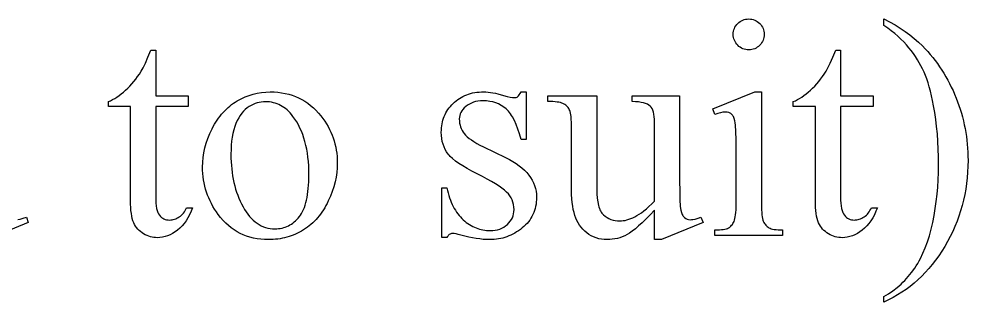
# Model space of a CAD drawing. Extents: x 6 to 600, y -207 to 349.
# Drawn here: x 390.8 to 448.2, y -117.1 to -99.9 of the extents above; entities that cross this region are included whole.
import ezdxf

# ---------------------------------------------------------------- set-up
doc = ezdxf.new("R2010")
doc.units = 0
doc.header["$MEASUREMENT"] = 0
doc.layers.add('TEXT', color=18, linetype='CONTINUOUS')

msp = doc.modelspace()

# ---------------------------------------------------------------- linework, layer by layer
at = {"layer": 'TEXT'}
for points in [[(434.942, -99.909), (435.037, -99.913), (435.128, -99.926), (435.216, -99.947), (435.3, -99.977), (435.381, -100.015), (435.458, -100.062), (435.531, -100.117), (435.601, -100.181), (435.665, -100.251), (435.72, -100.324), (435.767, -100.401), (435.805, -100.482), (435.835, -100.566), (435.856, -100.653), (435.869, -100.745), (435.873, -100.84), (435.869, -100.935), (435.856, -101.027), (435.835, -101.115), (435.805, -101.199), (435.767, -101.281), (435.72, -101.358), (435.665, -101.433), (435.601, -101.504), (435.531, -101.568), (435.458, -101.625), (435.381, -101.672), (435.3, -101.711), (435.216, -101.741), (435.128, -101.763), (435.037, -101.776), (434.942, -101.78), (434.847, -101.776), (434.755, -101.763), (434.667, -101.741), (434.582, -101.711), (434.501, -101.672), (434.423, -101.625), (434.349, -101.568), (434.278, -101.504), (434.213, -101.433), (434.157, -101.358), (434.11, -101.281), (434.071, -101.199), (434.041, -101.115), (434.019, -101.027), (434.006, -100.935), (434.002, -100.84), (434.006, -100.745), (434.019, -100.653), (434.04, -100.566), (434.07, -100.482), (434.108, -100.401), (434.155, -100.324), (434.21, -100.251), (434.274, -100.181), (434.344, -100.117), (434.417, -100.062), (434.495, -100.015), (434.577, -99.977), (434.662, -99.947), (434.752, -99.926), (434.845, -99.913)], [(443.119, -100.296), (443.119, -99.909), (443.461, -100.086), (443.79, -100.27), (444.103, -100.462), (444.402, -100.662), (444.686, -100.87), (444.956, -101.086), (445.211, -101.309), (445.451, -101.54), (445.613, -101.711), (445.771, -101.884), (445.924, -102.062), (446.072, -102.242), (446.216, -102.427), (446.355, -102.615), (446.49, -102.807), (446.619, -103.003), (446.744, -103.202), (446.864, -103.405), (446.98, -103.611), (447.091, -103.821), (447.197, -104.035), (447.299, -104.252), (447.396, -104.473), (447.488, -104.698), (447.575, -104.925), (447.657, -105.153), (447.732, -105.382), (447.803, -105.613), (447.867, -105.845), (447.926, -106.078), (447.98, -106.312), (448.027, -106.547), (448.069, -106.784), (448.106, -107.021), (448.137, -107.26), (448.162, -107.5), (448.182, -107.742), (448.196, -107.984), (448.204, -108.228), (448.207, -108.473), (448.202, -108.828), (448.185, -109.179), (448.158, -109.527), (448.119, -109.87), (448.07, -110.21), (448.009, -110.545), (447.938, -110.877), (447.856, -111.205), (447.762, -111.529), (447.658, -111.848), (447.543, -112.164), (447.416, -112.477), (447.279, -112.785), (447.131, -113.089), (446.971, -113.389), (446.801, -113.686), (446.622, -113.975), (446.436, -114.253), (446.243, -114.522), (446.044, -114.779), (445.838, -115.027), (445.624, -115.263), (445.404, -115.49), (445.178, -115.706), (444.944, -115.911), (444.704, -116.106), (444.457, -116.29), (444.203, -116.464), (443.942, -116.627), (443.674, -116.78), (443.4, -116.923), (443.119, -117.055), (443.119, -116.714), (443.396, -116.548), (443.66, -116.368), (443.913, -116.174), (444.034, -116.072), (444.152, -115.966), (444.267, -115.857), (444.379, -115.744), (444.594, -115.508), (444.796, -115.258), (444.985, -114.995), (445.075, -114.857), (445.163, -114.715), (445.247, -114.568), (445.328, -114.416), (445.482, -114.099), (445.624, -113.764), (445.754, -113.41), (445.872, -113.038), (445.978, -112.647), (446.073, -112.238), (446.156, -111.818), (446.228, -111.393), (446.289, -110.963), (446.339, -110.529), (446.378, -110.091), (446.406, -109.648), (446.422, -109.201), (446.428, -108.749), (446.423, -108.264), (446.409, -107.789), (446.385, -107.325), (446.352, -106.871), (446.309, -106.428), (446.257, -105.996), (446.195, -105.574), (446.124, -105.163), (446.064, -104.853), (446.001, -104.559), (445.935, -104.28), (445.864, -104.018), (445.791, -103.771), (445.713, -103.54), (445.632, -103.325), (445.548, -103.126), (445.458, -102.936), (445.361, -102.747), (445.257, -102.56), (445.145, -102.375), (445.027, -102.191), (444.902, -102.009), (444.77, -101.829), (444.63, -101.651), (444.482, -101.475), (444.322, -101.3), (444.15, -101.128), (443.967, -100.957), (443.772, -100.789), (443.566, -100.623), (443.348, -100.458)], [(399.055, -101.799), (399.055, -104.573), (401.028, -104.573), (401.028, -105.219), (399.055, -105.219), (399.055, -110.694), (399.059, -110.891), (399.07, -111.071), (399.088, -111.234), (399.114, -111.381), (399.147, -111.511), (399.187, -111.624), (399.235, -111.721), (399.29, -111.8), (399.351, -111.867), (399.416, -111.925), (399.485, -111.975), (399.559, -112.015), (399.636, -112.046), (399.718, -112.068), (399.804, -112.082), (399.894, -112.086), (399.97, -112.083), (400.045, -112.074), (400.12, -112.06), (400.194, -112.039), (400.267, -112.012), (400.34, -111.98), (400.412, -111.942), (400.484, -111.897), (400.553, -111.847), (400.619, -111.791), (400.68, -111.73), (400.737, -111.663), (400.791, -111.591), (400.84, -111.513), (400.885, -111.429), (400.926, -111.34), (401.286, -111.34), (401.201, -111.558), (401.108, -111.763), (401.006, -111.954), (400.896, -112.131), (400.778, -112.294), (400.652, -112.443), (400.517, -112.578), (400.373, -112.699), (400.225, -112.806), (400.076, -112.899), (399.926, -112.977), (399.774, -113.041), (399.621, -113.091), (399.468, -113.127), (399.313, -113.148), (399.157, -113.156), (399.051, -113.152), (398.946, -113.141), (398.841, -113.122), (398.737, -113.097), (398.634, -113.064), (398.531, -113.023), (398.429, -112.976), (398.327, -112.92), (398.229, -112.859), (398.137, -112.79), (398.052, -112.716), (397.974, -112.635), (397.903, -112.547), (397.838, -112.454), (397.779, -112.354), (397.728, -112.248), (397.682, -112.131), (397.643, -111.999), (397.61, -111.852), (397.583, -111.691), (397.561, -111.515), (397.546, -111.324), (397.537, -111.118), (397.534, -110.897), (397.534, -105.219), (396.197, -105.219), (396.197, -104.914), (396.325, -104.859), (396.452, -104.795), (396.581, -104.723), (396.71, -104.641), (396.84, -104.551), (396.971, -104.452), (397.102, -104.344), (397.235, -104.228), (397.365, -104.104), (397.492, -103.974), (397.616, -103.839), (397.736, -103.699), (397.852, -103.552), (397.965, -103.401), (398.074, -103.243), (398.179, -103.08), (398.296, -102.868), (398.433, -102.584), (398.591, -102.228), (398.769, -101.799)], [(440.491, -101.799), (440.491, -104.573), (442.464, -104.573), (442.464, -105.219), (440.491, -105.219), (440.491, -110.694), (440.495, -110.891), (440.506, -111.071), (440.524, -111.234), (440.55, -111.381), (440.583, -111.511), (440.624, -111.624), (440.671, -111.721), (440.726, -111.8), (440.787, -111.867), (440.852, -111.925), (440.921, -111.975), (440.995, -112.015), (441.072, -112.046), (441.154, -112.068), (441.24, -112.082), (441.33, -112.086), (441.406, -112.083), (441.481, -112.074), (441.556, -112.06), (441.63, -112.039), (441.703, -112.012), (441.776, -111.98), (441.848, -111.942), (441.92, -111.897), (441.99, -111.847), (442.055, -111.791), (442.116, -111.73), (442.174, -111.663), (442.227, -111.591), (442.276, -111.513), (442.321, -111.429), (442.363, -111.34), (442.722, -111.34), (442.637, -111.558), (442.544, -111.763), (442.443, -111.954), (442.333, -112.131), (442.214, -112.294), (442.088, -112.443), (441.953, -112.578), (441.81, -112.699), (441.661, -112.806), (441.512, -112.899), (441.362, -112.977), (441.21, -113.041), (441.058, -113.091), (440.904, -113.127), (440.749, -113.148), (440.593, -113.156), (440.487, -113.152), (440.382, -113.141), (440.277, -113.122), (440.173, -113.097), (440.07, -113.064), (439.967, -113.023), (439.865, -112.976), (439.763, -112.92), (439.665, -112.859), (439.574, -112.79), (439.489, -112.716), (439.41, -112.635), (439.339, -112.547), (439.274, -112.454), (439.216, -112.354), (439.164, -112.248), (439.119, -112.131), (439.079, -111.999), (439.046, -111.852), (439.019, -111.691), (438.998, -111.515), (438.982, -111.324), (438.973, -111.118), (438.97, -110.897), (438.97, -105.219), (437.634, -105.219), (437.634, -104.914), (437.761, -104.859), (437.889, -104.795), (438.017, -104.723), (438.146, -104.641), (438.276, -104.551), (438.407, -104.452), (438.539, -104.344), (438.671, -104.228), (438.801, -104.104), (438.929, -103.974), (439.052, -103.839), (439.172, -103.699), (439.288, -103.552), (439.401, -103.401), (439.51, -103.243), (439.616, -103.08), (439.732, -102.868), (439.869, -102.584), (440.027, -102.228), (440.206, -101.799)], [(405.978, -104.324), (406.215, -104.33), (406.446, -104.347), (406.671, -104.376), (406.89, -104.415), (407.103, -104.467), (407.31, -104.529), (407.511, -104.603), (407.706, -104.689), (407.896, -104.785), (408.08, -104.893), (408.257, -105.013), (408.429, -105.144), (408.595, -105.286), (408.755, -105.44), (408.909, -105.605), (409.057, -105.781), (409.176, -105.938), (409.288, -106.098), (409.392, -106.261), (409.489, -106.426), (409.577, -106.595), (409.658, -106.766), (409.731, -106.94), (409.797, -107.118), (409.855, -107.298), (409.905, -107.48), (409.947, -107.666), (409.982, -107.855), (410.009, -108.047), (410.028, -108.241), (410.039, -108.438), (410.043, -108.639), (410.035, -108.922), (410.009, -109.207), (409.967, -109.493), (409.907, -109.779), (409.831, -110.067), (409.737, -110.355), (409.627, -110.644), (409.499, -110.934), (409.43, -111.077), (409.357, -111.215), (409.281, -111.349), (409.202, -111.479), (409.119, -111.604), (409.034, -111.725), (408.945, -111.841), (408.853, -111.953), (408.758, -112.06), (408.659, -112.163), (408.558, -112.261), (408.453, -112.355), (408.345, -112.444), (408.234, -112.529), (408.119, -112.609), (408.001, -112.685), (407.881, -112.757), (407.76, -112.824), (407.636, -112.886), (407.511, -112.943), (407.384, -112.996), (407.255, -113.045), (407.125, -113.089), (406.993, -113.128), (406.86, -113.162), (406.724, -113.192), (406.587, -113.218), (406.448, -113.238), (406.308, -113.255), (406.166, -113.266), (405.877, -113.275), (405.641, -113.269), (405.412, -113.252), (405.189, -113.222), (404.972, -113.18), (404.761, -113.127), (404.556, -113.061), (404.357, -112.984), (404.164, -112.895), (403.978, -112.794), (403.798, -112.681), (403.623, -112.556), (403.455, -112.42), (403.293, -112.271), (403.137, -112.111), (402.987, -111.939), (402.844, -111.754), (402.729, -111.593), (402.621, -111.429), (402.521, -111.263), (402.428, -111.094), (402.343, -110.923), (402.265, -110.749), (402.195, -110.573), (402.132, -110.395), (402.076, -110.214), (402.028, -110.03), (401.987, -109.844), (401.954, -109.656), (401.928, -109.465), (401.909, -109.272), (401.898, -109.076), (401.894, -108.878), (401.903, -108.588), (401.93, -108.298), (401.975, -108.009), (402.038, -107.72), (402.119, -107.432), (402.218, -107.144), (402.335, -106.856), (402.471, -106.569), (402.544, -106.428), (402.62, -106.291), (402.699, -106.16), (402.781, -106.033), (402.866, -105.91), (402.954, -105.793), (403.044, -105.68), (403.138, -105.571), (403.234, -105.467), (403.333, -105.369), (403.435, -105.274), (403.54, -105.185), (403.647, -105.1), (403.758, -105.019), (403.871, -104.944), (403.987, -104.873), (404.224, -104.744), (404.464, -104.633), (404.708, -104.539), (404.955, -104.462), (405.205, -104.402), (405.46, -104.359), (405.717, -104.333)], [(421.465, -104.324), (421.465, -107.2), (421.161, -107.2), (421.07, -106.875), (420.973, -106.577), (420.87, -106.306), (420.761, -106.062), (420.645, -105.845), (420.585, -105.747), (420.524, -105.655), (420.461, -105.571), (420.396, -105.493), (420.33, -105.421), (420.262, -105.357), (420.12, -105.242), (419.969, -105.143), (419.808, -105.059), (419.638, -104.99), (419.459, -104.937), (419.271, -104.899), (419.073, -104.876), (418.865, -104.868), (418.708, -104.874), (418.558, -104.89), (418.416, -104.916), (418.282, -104.954), (418.156, -105.001), (418.037, -105.06), (417.927, -105.129), (417.824, -105.209), (417.731, -105.296), (417.65, -105.384), (417.582, -105.476), (417.526, -105.569), (417.483, -105.664), (417.452, -105.762), (417.433, -105.863), (417.427, -105.965), (417.432, -106.092), (417.446, -106.214), (417.469, -106.332), (417.501, -106.445), (417.542, -106.553), (417.593, -106.657), (417.653, -106.756), (417.722, -106.85), (417.803, -106.945), (417.902, -107.042), (418.019, -107.14), (418.155, -107.24), (418.31, -107.341), (418.483, -107.443), (418.674, -107.547), (418.884, -107.652), (420.23, -108.307), (420.456, -108.423), (420.668, -108.544), (420.865, -108.669), (421.048, -108.799), (421.216, -108.934), (421.37, -109.073), (421.509, -109.216), (421.633, -109.364), (421.743, -109.517), (421.838, -109.674), (421.918, -109.836), (421.984, -110.002), (422.035, -110.173), (422.072, -110.348), (422.094, -110.528), (422.101, -110.713), (422.097, -110.855), (422.087, -110.994), (422.07, -111.129), (422.046, -111.261), (422.016, -111.389), (421.978, -111.514), (421.934, -111.635), (421.883, -111.753), (421.825, -111.868), (421.761, -111.978), (421.689, -112.086), (421.611, -112.19), (421.526, -112.29), (421.434, -112.387), (421.335, -112.48), (421.23, -112.57), (421.12, -112.656), (421.009, -112.735), (420.896, -112.81), (420.781, -112.879), (420.665, -112.942), (420.547, -113), (420.428, -113.052), (420.307, -113.099), (420.184, -113.14), (420.06, -113.176), (419.934, -113.206), (419.806, -113.231), (419.677, -113.251), (419.546, -113.264), (419.414, -113.273), (419.28, -113.275), (419.083, -113.271), (418.879, -113.258), (418.668, -113.236), (418.45, -113.206), (418.226, -113.167), (417.994, -113.12), (417.756, -113.064), (417.51, -112.999), (417.365, -112.958), (417.234, -112.93), (417.116, -112.912), (417.012, -112.907), (416.961, -112.91), (416.912, -112.922), (416.866, -112.94), (416.823, -112.967), (416.783, -113), (416.746, -113.041), (416.712, -113.09), (416.68, -113.146), (416.376, -113.146), (416.376, -110.132), (416.68, -110.132), (416.715, -110.291), (416.752, -110.445), (416.794, -110.594), (416.839, -110.737), (416.888, -110.876), (416.94, -111.01), (416.996, -111.139), (417.056, -111.263), (417.12, -111.383), (417.187, -111.497), (417.258, -111.606), (417.332, -111.71), (417.41, -111.809), (417.492, -111.903), (417.578, -111.993), (417.667, -112.077), (417.759, -112.156), (417.852, -112.23), (417.946, -112.299), (418.042, -112.363), (418.139, -112.422), (418.238, -112.476), (418.338, -112.524), (418.439, -112.568), (418.542, -112.606), (418.646, -112.639), (418.751, -112.668), (418.858, -112.691), (418.966, -112.708), (419.075, -112.721), (419.186, -112.729), (419.298, -112.731), (419.454, -112.726), (419.602, -112.708), (419.742, -112.679), (419.876, -112.638), (420.002, -112.586), (420.12, -112.521), (420.232, -112.446), (420.336, -112.358), (420.43, -112.262), (420.511, -112.162), (420.58, -112.057), (420.636, -111.947), (420.68, -111.832), (420.711, -111.713), (420.73, -111.588), (420.737, -111.459), (420.73, -111.303), (420.709, -111.154), (420.674, -111.011), (420.625, -110.874), (420.562, -110.743), (420.485, -110.619), (420.394, -110.502), (420.289, -110.39), (420.164, -110.278), (420.01, -110.159), (419.829, -110.033), (419.62, -109.899), (419.383, -109.758), (419.118, -109.61), (418.826, -109.455), (418.506, -109.293), (418.186, -109.129), (417.895, -108.969), (417.633, -108.813), (417.4, -108.662), (417.195, -108.514), (417.019, -108.37), (416.872, -108.23), (416.81, -108.162), (416.754, -108.095), (416.657, -107.959), (416.573, -107.815), (416.501, -107.662), (416.443, -107.5), (416.398, -107.33), (416.365, -107.151), (416.346, -106.963), (416.339, -106.767), (416.342, -106.638), (416.351, -106.512), (416.365, -106.389), (416.384, -106.268), (416.409, -106.149), (416.44, -106.034), (416.476, -105.921), (416.518, -105.811), (416.565, -105.703), (416.618, -105.598), (416.677, -105.496), (416.741, -105.397), (416.811, -105.3), (416.886, -105.205), (416.967, -105.114), (417.054, -105.025), (417.145, -104.94), (417.239, -104.861), (417.336, -104.787), (417.437, -104.718), (417.541, -104.656), (417.649, -104.598), (417.759, -104.546), (417.873, -104.5), (417.99, -104.458), (418.111, -104.423), (418.234, -104.393), (418.361, -104.368), (418.492, -104.349), (418.625, -104.335), (418.762, -104.327), (418.902, -104.324), (419.03, -104.328), (419.164, -104.338), (419.305, -104.354), (419.453, -104.377), (419.607, -104.407), (419.768, -104.444), (420.11, -104.536), (420.325, -104.597), (420.501, -104.64), (420.639, -104.666), (420.737, -104.675), (420.806, -104.671), (420.868, -104.659), (420.921, -104.638), (420.967, -104.61), (421.01, -104.568), (421.057, -104.506), (421.107, -104.425), (421.161, -104.324)], [(435.707, -104.324), (435.707, -111.109), (435.714, -111.472), (435.723, -111.629), (435.736, -111.769), (435.752, -111.893), (435.772, -112), (435.795, -112.091), (435.822, -112.165), (435.853, -112.228), (435.887, -112.288), (435.924, -112.343), (435.965, -112.394), (436.01, -112.441), (436.057, -112.483), (436.109, -112.522), (436.163, -112.556), (436.226, -112.587), (436.3, -112.613), (436.385, -112.635), (436.483, -112.653), (436.591, -112.667), (436.712, -112.677), (436.988, -112.685), (436.988, -113.017), (432.886, -113.017), (432.886, -112.685), (433.17, -112.678), (433.292, -112.669), (433.402, -112.655), (433.5, -112.639), (433.585, -112.618), (433.657, -112.594), (433.716, -112.566), (433.768, -112.533), (433.816, -112.496), (433.863, -112.454), (433.906, -112.407), (433.947, -112.355), (433.985, -112.298), (434.02, -112.236), (434.052, -112.169), (434.082, -112.092), (434.107, -111.999), (434.128, -111.89), (434.146, -111.766), (434.159, -111.625), (434.169, -111.469), (434.177, -111.109), (434.177, -107.855), (434.172, -107.229), (434.156, -106.723), (434.13, -106.339), (434.113, -106.192), (434.094, -106.076), (434.057, -105.94), (434.011, -105.826), (433.984, -105.777), (433.956, -105.734), (433.924, -105.697), (433.891, -105.666), (433.855, -105.639), (433.816, -105.615), (433.727, -105.579), (433.627, -105.558), (433.513, -105.55), (433.377, -105.559), (433.227, -105.585), (433.064, -105.628), (432.886, -105.689), (432.757, -105.357), (435.301, -104.324)], [(405.692, -104.924), (405.57, -104.928), (405.448, -104.942), (405.325, -104.964), (405.203, -104.996), (405.08, -105.037), (404.957, -105.087), (404.834, -105.146), (404.711, -105.214), (404.59, -105.293), (404.476, -105.387), (404.367, -105.493), (404.265, -105.614), (404.168, -105.748), (404.077, -105.896), (403.992, -106.057), (403.913, -106.233), (403.842, -106.421), (403.78, -106.623), (403.728, -106.837), (403.685, -107.065), (403.652, -107.305), (403.628, -107.558), (403.614, -107.825), (403.609, -108.104), (403.612, -108.332), (403.62, -108.557), (403.635, -108.777), (403.655, -108.994), (403.681, -109.207), (403.712, -109.415), (403.749, -109.62), (403.792, -109.821), (403.841, -110.018), (403.895, -110.21), (403.955, -110.399), (404.021, -110.584), (404.093, -110.765), (404.17, -110.942), (404.253, -111.115), (404.342, -111.284), (404.435, -111.446), (404.532, -111.597), (404.633, -111.738), (404.737, -111.869), (404.845, -111.989), (404.957, -112.099), (405.072, -112.198), (405.191, -112.287), (405.314, -112.365), (405.44, -112.433), (405.57, -112.49), (405.703, -112.537), (405.84, -112.574), (405.981, -112.6), (406.125, -112.616), (406.273, -112.621), (406.384, -112.618), (406.492, -112.609), (406.597, -112.595), (406.701, -112.575), (406.801, -112.549), (406.9, -112.517), (406.995, -112.48), (407.089, -112.436), (407.18, -112.388), (407.268, -112.333), (407.354, -112.272), (407.438, -112.206), (407.519, -112.134), (407.598, -112.056), (407.674, -111.973), (407.748, -111.883), (407.818, -111.787), (407.884, -111.682), (407.945, -111.57), (408.002, -111.448), (408.054, -111.319), (408.102, -111.181), (408.145, -111.035), (408.184, -110.881), (408.218, -110.718), (408.247, -110.547), (408.272, -110.368), (408.292, -110.181), (408.308, -109.985), (408.32, -109.781), (408.326, -109.569), (408.329, -109.348), (408.325, -109.071), (408.314, -108.801), (408.295, -108.539), (408.268, -108.284), (408.234, -108.036), (408.193, -107.796), (408.143, -107.564), (408.087, -107.339), (408.022, -107.121), (407.951, -106.911), (407.871, -106.709), (407.784, -106.514), (407.69, -106.326), (407.588, -106.146), (407.478, -105.974), (407.361, -105.809), (407.278, -105.701), (407.192, -105.601), (407.103, -105.508), (407.011, -105.421), (406.917, -105.342), (406.819, -105.269), (406.719, -105.204), (406.616, -105.145), (406.511, -105.093), (406.402, -105.048), (406.291, -105.01), (406.177, -104.979), (406.06, -104.955), (405.94, -104.937), (405.818, -104.927)], [(430.757, -104.573), (430.757, -109.689), (430.761, -110.351), (430.774, -110.871), (430.796, -111.248), (430.81, -111.383), (430.826, -111.482), (430.866, -111.634), (430.889, -111.7), (430.916, -111.76), (430.945, -111.814), (430.976, -111.862), (431.01, -111.903), (431.047, -111.939), (431.126, -111.995), (431.212, -112.035), (431.304, -112.06), (431.402, -112.068), (431.475, -112.065), (431.55, -112.058), (431.706, -112.029), (431.872, -111.98), (432.047, -111.911), (432.176, -112.234), (429.651, -113.275), (429.236, -113.275), (429.236, -111.487), (428.972, -111.768), (428.724, -112.022), (428.493, -112.249), (428.277, -112.448), (428.078, -112.62), (427.895, -112.764), (427.727, -112.881), (427.577, -112.971), (427.433, -113.042), (427.287, -113.104), (427.139, -113.157), (426.989, -113.199), (426.837, -113.233), (426.683, -113.256), (426.527, -113.271), (426.369, -113.275), (426.194, -113.269), (426.026, -113.25), (425.863, -113.218), (425.706, -113.173), (425.555, -113.115), (425.411, -113.045), (425.271, -112.961), (425.138, -112.865), (425.013, -112.759), (424.898, -112.645), (424.792, -112.524), (424.697, -112.396), (424.611, -112.261), (424.536, -112.118), (424.47, -111.967), (424.415, -111.81), (424.367, -111.64), (424.326, -111.454), (424.291, -111.25), (424.263, -111.031), (424.24, -110.794), (424.225, -110.541), (424.215, -110.271), (424.212, -109.984), (424.212, -106.214), (424.204, -105.938), (424.194, -105.817), (424.18, -105.707), (424.161, -105.609), (424.139, -105.523), (424.113, -105.448), (424.083, -105.384), (424.049, -105.329), (424.01, -105.276), (423.968, -105.227), (423.923, -105.181), (423.873, -105.138), (423.819, -105.098), (423.762, -105.062), (423.7, -105.03), (423.63, -105.001), (423.548, -104.976), (423.452, -104.955), (423.344, -104.939), (423.223, -104.926), (423.089, -104.918), (422.783, -104.914), (422.783, -104.573), (425.742, -104.573), (425.742, -110.224), (425.748, -110.506), (425.768, -110.763), (425.8, -110.995), (425.845, -111.201), (425.872, -111.295), (425.902, -111.382), (425.936, -111.463), (425.973, -111.538), (426.013, -111.606), (426.056, -111.668), (426.103, -111.724), (426.152, -111.773), (426.258, -111.859), (426.368, -111.934), (426.484, -111.997), (426.605, -112.049), (426.732, -112.09), (426.864, -112.118), (427.001, -112.136), (427.143, -112.141), (427.244, -112.138), (427.348, -112.126), (427.455, -112.106), (427.566, -112.079), (427.68, -112.044), (427.797, -112.001), (427.918, -111.951), (428.042, -111.893), (428.171, -111.823), (428.305, -111.74), (428.445, -111.642), (428.592, -111.531), (428.744, -111.405), (428.902, -111.265), (429.066, -111.111), (429.236, -110.943), (429.236, -106.159), (429.232, -105.986), (429.219, -105.828), (429.199, -105.685), (429.17, -105.556), (429.133, -105.442), (429.088, -105.342), (429.035, -105.257), (428.973, -105.186), (428.899, -105.127), (428.806, -105.074), (428.696, -105.029), (428.569, -104.992), (428.423, -104.961), (428.26, -104.938), (428.079, -104.923), (427.881, -104.914), (427.881, -104.573)]]:
    msp.add_lwpolyline(points, close=True, dxfattribs=at)
msp.add_lwpolyline([(390.709, -112.058), (390.865, -112.029), (391.041, -111.98), (391.238, -111.911), (391.339, -112.234), (388.832, -113.275)], dxfattribs=at)

doc.saveas('drawing.dxf')
